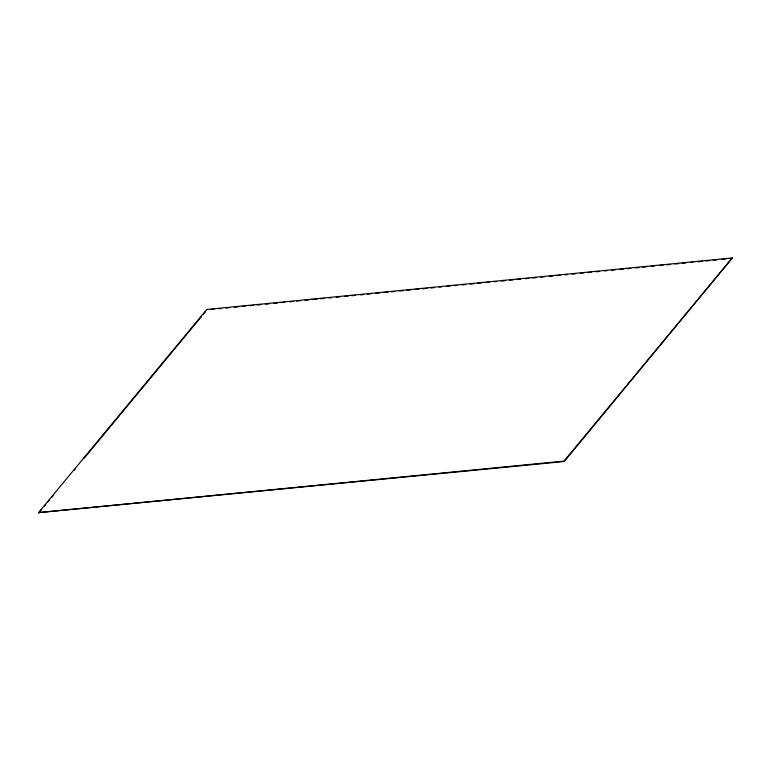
<?xml version="1.0" encoding="UTF-8"?>
<svg xmlns="http://www.w3.org/2000/svg" width="771" height="771" viewBox="0 0 771 771"><rect width="100%" height="100%" fill="white"/><g stroke="black" fill="none" stroke-linecap="round" stroke-linejoin="round"><path stroke-width="1.16" d="M38.55 512.609L206.792 309.47L732.286 257.948L564.208 461.53L38.55 512.609L564.044 461.087L732.286 257.948M38.714 513.052L41.788 509.342M44.092 506.557L45.624 504.706M47.927 501.921L49.469 500.061M51.773 497.285L53.305 495.425M74.055 470.377L75.587 468.527M84.039 458.321L201.578 316.399M203.11 314.549L205.423 311.763M210.55 309.556L214.136 309.21M218.925 308.737L221.325 308.506M226.105 308.034L229.7 307.677M234.49 307.215L238.075 306.858M241.67 306.511L245.265 306.154M250.045 305.682L253.64 305.335M257.235 304.979L260.82 304.632M265.61 304.16L269.204 303.813M273.994 303.34L277.579 302.984M281.174 302.637L284.759 302.28M289.549 301.818L293.144 301.461M296.729 301.104L300.324 300.757M305.114 300.285L308.699 299.938M312.294 299.582L317.083 299.109M320.678 298.762L324.263 298.406M329.053 297.943L331.443 297.702M336.233 297.24L339.828 296.883M344.618 296.411L348.203 296.064M351.798 295.707L355.383 295.36M360.173 294.888L363.767 294.541M367.362 294.185L370.947 293.838M375.737 293.365L379.332 293.009M384.112 292.546L387.707 292.19M391.302 291.843L394.887 291.486M399.677 291.014L403.272 290.667M406.857 290.31L410.451 289.963M415.241 289.491L418.826 289.135M422.421 288.788L427.211 288.315M430.796 287.969L434.391 287.612M439.181 287.14L441.571 286.908M446.361 286.436L449.956 286.089M454.736 285.617L457.136 285.386M461.925 284.913L465.511 284.566M470.3 284.094L473.895 283.738M477.48 283.391L481.075 283.034M485.865 282.572L489.45 282.215M494.24 281.743L496.64 281.511M501.42 281.039L505.015 280.692M509.804 280.22L513.399 279.863M516.984 279.516L520.579 279.16M525.369 278.697L528.954 278.341M532.549 277.994L536.134 277.637M540.924 277.165L544.519 276.818M549.309 276.346L552.894 275.999M556.489 275.642L560.074 275.295M564.864 274.823L567.263 274.592M572.053 274.119L575.638 273.763M580.428 273.3L584.023 272.944M587.608 272.597L591.203 272.24M595.993 271.768L599.578 271.421M604.368 270.949L606.758 270.717M611.548 270.245L615.142 269.889M619.932 269.426L623.517 269.069M627.112 268.722L630.707 268.366M635.487 267.894L639.082 267.547M642.677 267.19L646.262 266.843M651.052 266.371L654.646 266.024M659.436 265.552L663.021 265.195M666.616 264.848L670.201 264.492M674.991 264.029L678.586 263.672M682.171 263.325L685.766 262.969M690.556 262.497L692.946 262.265M697.736 261.793L702.526 261.33M706.111 260.974L709.706 260.627M713.3 260.27L716.885 259.914M721.675 259.451L725.27 259.095M730.06 258.632L732.45 258.391"/></g></svg>
